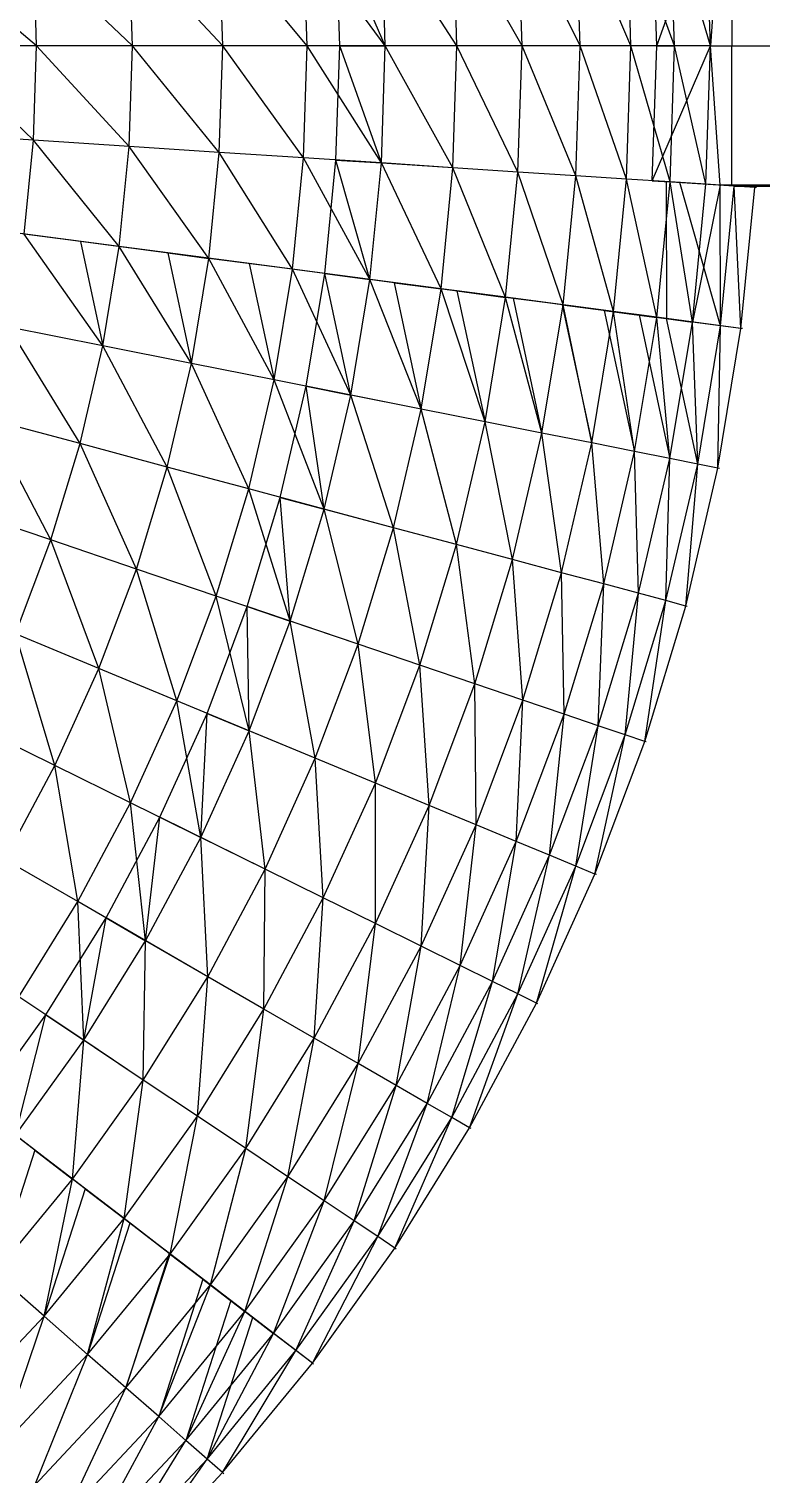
# Model space of a CAD drawing. Extents: x -1560 to 4680, y -1560 to 1560.
# Drawn here: x 1032 to 1560, y -1029 to 12 of the extents above; entities that cross this region are included whole.
import ezdxf

# ---------------------------------------------------------------- set-up
doc = ezdxf.new("R2010")
doc.units = 0
doc.header["$MEASUREMENT"] = 0
for name, color, linetype in [('HHST6X6X0.375', 13, 'Continuous'), ('HSST3X3X0.25_A', 150, 'Continuous'), ('L30X30X3', 1, 'Continuous'), ('TRIO25X148_A', 4, 'Continuous'), ('TRIO25X148_B', 6, 'Continuous'), ('TRIO25X148_C', 96, 'Continuous'), ('TRIO25X148_D', 3, 'Continuous'), ('TRIO25X148_F', 52, 'Continuous'), ('TRIO2875X148_A', 140, 'Continuous'), ('TRIO35X148', 30, 'Continuous'), ('TRIO45X148', 5, 'Continuous')]:
    doc.layers.add(name, color=color, linetype=linetype)

msp = doc.modelspace()

# ---------------------------------------------------------------- linework, layer by layer
at = {"layer": 'HHST6X6X0.375'}
for p, q in [((1556.7, -102, 60), (1555.5, -102, 68.9)), ((1546.7, -203.6, 60), (1545.5, -203.5, 68.9)), ((1530, -304.3, 60), (1528.9, -304.1, 68.9)), ((1506.8, -403.8, 60), (1505.8, -403.5, 68.9)), ((1477.2, -501.4, 60), (1476.2, -501.1, 68.9)), ((1441.3, -597, 60), (1440.2, -596.6, 68.9)), ((1399.1, -690, 60), (1398.1, -689.5, 68.9)), ((1351, -780, 60), (1350, -779.4, 68.9)), ((1297.1, -866.7, 60), (1296.2, -866.1, 68.9)), ((1237.6, -949.7, 60), (1236.7, -949, 68.9)), ((1172.9, -1028.6, 60), (1172, -1027.8, 68.9))]:
    msp.add_line(p, q, dxfattribs=at)
at = {"layer": 'HSST3X3X0.25_A'}
for p, q in [((1538.8, 100.3, 208.3), (1538.8, 0, 254.5)), ((1523.6, 0, 254.5), (1538.8, 0, 254.5)), ((1538.8, -100.3, 208.3), (1538.8, 0, 254.5)), ((1538.8, 0, 254.5), (1581.2, 0, 254.5)), ((1538.8, -100.3, 208.3), (1530.5, -100.3, 208.3)), ((1581.2, -100.3, 208.3), (1538.8, -100.3, 208.3)), ((1540.7, -101, 162.2), (1579.3, -101, 162.2))]:
    msp.add_line(p, q, dxfattribs=at)
at = {"layer": 'L30X30X3'}
for p, q in [((1523.6, 0, 254.5), (1484.8, 0, 244.6)), ((1256.4, 0, 744.4), (1289.2, 0, 767.3)), ((1253.7, -82.2, 744.4), (1286.5, -84.3, 767.3)), ((1520.3, -99.6, 254.5), (1481.6, -97.1, 244.6)), ((1530.5, -100.3, 208.3), (1491.5, -97.8, 199.7)), ((1540.7, -101, 162.2), (1501.5, -98.4, 154.7)), ((1097.6, -144.5, 984), (1069.7, -140.8, 955.6)), ((1132.5, -149.1, 888.8), (1162.1, -153, 915.4)), ((1222.3, -160.9, 843.1), (1191.2, -156.8, 818.3)), ((1245.7, -164, 744.4), (1278.2, -168.3, 767.3)), ((1295.6, -170.6, 667.4), (1329.4, -175, 688.2)), ((1340.9, -176.5, 587.4), (1375.9, -181.1, 606.2)), ((1417.3, -186.6, 521.5), (1381.3, -181.8, 504.8)), ((1416.7, -186.5, 420), (1453.7, -191.4, 434.4)), ((1447, -190.5, 333.2), (1484.8, -195.5, 345.3)), ((1472.1, -193.8, 244.6), (1510.5, -198.9, 254.5)), ((1530.8, -201.5, 162.2), (1491.8, -196.4, 154.7)), ((1232.3, -245.1, 744.4), (1264.5, -251.5, 767.3)), ((1213.6, -325.2, 744.4), (1245.3, -333.7, 767.3)), ((1189.7, -403.9, 744.4), (1220.8, -414.4, 767.3)), ((1160.8, -480.8, 744.4), (1191.1, -493.4, 767.3)), ((1126.8, -555.7, 744.4), (1156.3, -570.2, 767.3)), ((1088.1, -628.2, 744.4), (1116.5, -644.6, 767.3)), ((1044.7, -698, 744.4), (1072, -716.3, 767.3)), ((1036.7, -795.5, 667.4), (1063.8, -816.3, 688.2)), ((1073, -823.3, 587.4), (1101, -844.8, 606.2)), ((1134.2, -870.3, 521.5), (1105.3, -848.1, 504.8)), ((1133.6, -869.9, 420), (1163.2, -892.6, 434.4)), ((1157.9, -888.5, 333.2), (1188.1, -911.7, 345.3)), ((1178, -903.9, 244.6), (1208.7, -927.5, 254.5)), ((1224.9, -939.9, 162.2), (1193.8, -916, 154.7))]:
    msp.add_line(p, q, dxfattribs=at)
at = {"layer": 'TRIO25X148_A'}
for p, q in [((1172.1, 0, 915.4), (1107.1, 0, 984)), ((1232.9, 0, 843.1), (1172.1, 0, 915.4)), ((1289.2, 0, 767.3), (1232.9, 0, 843.1)), ((1387.8, 0, 606.2), (1340.9, 0, 688.2)), ((1429.6, 0, 521.5), (1387.8, 0, 606.2)), ((1038, 0, 1048.5), (965.2, 0, 1108.7)), ((1107.1, 0, 984), (1038, 0, 1048.5)), ((1340.9, 0, 688.2), (1289.2, 0, 767.3)), ((1466.2, 0, 434.4), (1429.6, 0, 521.5)), ((1497.6, 0, 345.3), (1466.2, 0, 434.4)), ((1035.8, -67.9, 1048.5), (963.2, -63.1, 1108.7)), ((1104.7, -72.4, 984), (1035.8, -67.9, 1048.5)), ((1169.6, -76.7, 915.4), (1104.7, -72.4, 984)), ((1230.2, -80.6, 843.1), (1169.6, -76.7, 915.4)), ((1286.5, -84.3, 767.3), (1230.2, -80.6, 843.1)), ((1338, -87.7, 688.2), (1286.5, -84.3, 767.3)), ((1384.8, -90.8, 606.2), (1338, -87.7, 688.2)), ((1426.5, -93.5, 521.5), (1384.8, -90.8, 606.2)), ((1463.1, -95.9, 434.4), (1426.5, -93.5, 521.5)), ((1494.4, -97.9, 345.3), (1463.1, -95.9, 434.4)), ((1097.6, -144.5, 984), (1029.1, -135.5, 1048.5)), ((1162.1, -153, 915.4), (1097.6, -144.5, 984)), ((1222.3, -160.9, 843.1), (1162.1, -153, 915.4)), ((1278.2, -168.3, 767.3), (1222.3, -160.9, 843.1)), ((1329.4, -175, 688.2), (1278.2, -168.3, 767.3)), ((1375.9, -181.1, 606.2), (1329.4, -175, 688.2)), ((1417.3, -186.6, 521.5), (1375.9, -181.1, 606.2)), ((1453.7, -191.4, 434.4), (1417.3, -186.6, 521.5)), ((1484.8, -195.5, 345.3), (1453.7, -191.4, 434.4)), ((1085.8, -216, 984), (1018.1, -202.5, 1048.5)), ((1149.6, -228.7, 915.4), (1085.8, -216, 984)), ((1209.2, -240.5, 843.1), (1149.6, -228.7, 915.4)), ((1264.5, -251.5, 767.3), (1209.2, -240.5, 843.1)), ((1315.1, -261.6, 688.2), (1264.5, -251.5, 767.3)), ((1069.3, -286.5, 984), (1002.7, -268.7, 1048.5)), ((1361.1, -270.7, 606.2), (1315.1, -261.6, 688.2)), ((1402.1, -278.9, 521.5), (1361.1, -270.7, 606.2)), ((1438.1, -286, 434.4), (1402.1, -278.9, 521.5)), ((1132.1, -303.4, 915.4), (1069.3, -286.5, 984)), ((1468.8, -292.2, 345.3), (1438.1, -286, 434.4)), ((1190.9, -319.1, 843.1), (1132.1, -303.4, 915.4)), ((1245.3, -333.7, 767.3), (1190.9, -319.1, 843.1)), ((1048.3, -355.8, 984), (982.9, -333.7, 1048.5)), ((1295.2, -347.1, 688.2), (1245.3, -333.7, 767.3)), ((1340.5, -359.2, 606.2), (1295.2, -347.1, 688.2)), ((1109.9, -376.8, 915.4), (1048.3, -355.8, 984)), ((1380.9, -370, 521.5), (1340.5, -359.2, 606.2)), ((1416.3, -379.5, 434.4), (1380.9, -370, 521.5)), ((1167.5, -396.3, 843.1), (1109.9, -376.8, 915.4)), ((1446.6, -387.6, 345.3), (1416.3, -379.5, 434.4)), ((1220.8, -414.4, 767.3), (1167.5, -396.3, 843.1)), ((1269.7, -431, 688.2), (1220.8, -414.4, 767.3)), ((1082.9, -448.5, 915.4), (1022.8, -423.6, 984)), ((1314.1, -446.1, 606.2), (1269.7, -431, 688.2)), ((1353.7, -459.5, 521.5), (1314.1, -446.1, 606.2)), ((1139, -471.8, 843.1), (1082.9, -448.5, 915.4)), ((1388.4, -471.3, 434.4), (1353.7, -459.5, 521.5)), ((1191.1, -493.4, 767.3), (1139, -471.8, 843.1)), ((1418.1, -481.4, 345.3), (1388.4, -471.3, 434.4)), ((1051.2, -518.4, 915.4), (992.9, -489.6, 984)), ((1238.8, -513.1, 688.2), (1191.1, -493.4, 767.3)), ((1105.7, -545.3, 843.1), (1051.2, -518.4, 915.4)), ((1282.1, -531.1, 606.2), (1238.8, -513.1, 688.2)), ((1320.8, -547.1, 521.5), (1282.1, -531.1, 606.2)), ((1156.3, -570.2, 767.3), (1105.7, -545.3, 843.1)), ((1354.6, -561.1, 434.4), (1320.8, -547.1, 521.5)), ((1383.6, -573.1, 345.3), (1354.6, -561.1, 434.4)), ((1202.6, -593.1, 688.2), (1156.3, -570.2, 767.3)), ((1067.7, -616.4, 843.1), (1015.1, -586, 915.4)), ((1244.6, -613.8, 606.2), (1202.6, -593.1, 688.2)), ((1282.1, -632.3, 521.5), (1244.6, -613.8, 606.2)), ((1116.5, -644.6, 767.3), (1067.7, -616.4, 843.1)), ((1315, -648.5, 434.4), (1282.1, -632.3, 521.5)), ((1161.3, -670.5, 688.2), (1116.5, -644.6, 767.3)), ((1343.2, -662.4, 345.3), (1315, -648.5, 434.4)), ((1201.8, -693.9, 606.2), (1161.3, -670.5, 688.2)), ((1072, -716.3, 767.3), (1025.1, -685, 843.1)), ((1238.1, -714.8, 521.5), (1201.8, -693.9, 606.2)), ((1114.9, -745, 688.2), (1072, -716.3, 767.3)), ((1269.8, -733.1, 434.4), (1238.1, -714.8, 521.5)), ((1297, -748.8, 345.3), (1269.8, -733.1, 434.4)), ((1153.9, -771, 606.2), (1114.9, -745, 688.2)), ((1188.7, -794.2, 521.5), (1153.9, -771, 606.2)), ((1063.8, -816.3, 688.2), (1022.8, -784.8, 767.3)), ((1219.1, -814.6, 434.4), (1188.7, -794.2, 521.5)), ((1101, -844.8, 606.2), (1063.8, -816.3, 688.2)), ((1245.2, -832, 345.3), (1219.1, -814.6, 434.4)), ((1134.2, -870.3, 521.5), (1101, -844.8, 606.2)), ((1163.2, -892.6, 434.4), (1134.2, -870.3, 521.5)), ((1043.4, -915, 606.2), (1008.2, -884.1, 688.2)), ((1188.1, -911.7, 345.3), (1163.2, -892.6, 434.4)), ((1074.8, -942.6, 521.5), (1043.4, -915, 606.2)), ((1102.4, -966.8, 434.4), (1074.8, -942.6, 521.5)), ((1126, -987.4, 345.3), (1102.4, -966.8, 434.4))]:
    msp.add_line(p, q, dxfattribs=at)
at = {"layer": 'TRIO25X148_B'}
for p, q in [((1484.8, 0, 244.6), (1520.3, 99.6, 254.5)), ((1289.2, 0, 767.3), (1253.7, 82.2, 744.4)), ((1481.6, -97.1, 244.6), (1523.6, 0, 254.5)), ((1286.5, -84.3, 767.3), (1256.4, 0, 744.4)), ((1340.9, 0, 688.2), (1256.4, 0, 744.4)), ((1484.8, 0, 244.6), (1497.6, 0, 345.3)), ((1278.2, -168.3, 767.3), (1253.7, -82.2, 744.4)), ((1338, -87.7, 688.2), (1253.7, -82.2, 744.4)), ((1530.5, -100.3, 208.3), (1481.6, -97.1, 244.6)), ((1540.7, -101, 162.2), (1491.5, -97.8, 199.7)), ((1491.5, -97.8, 199.7), (1491.8, -196.4, 154.7)), ((1530.8, -201.5, 162.2), (1501.5, -98.4, 154.7)), ((1097.6, -144.5, 984), (1003, -132, 1018.4)), ((1162.1, -153, 915.4), (1069.7, -140.8, 955.6)), ((1069.7, -140.8, 955.6), (1085.8, -216, 984)), ((1222.3, -160.9, 843.1), (1132.5, -149.1, 888.8)), ((1132.5, -149.1, 888.8), (1149.6, -228.7, 915.4)), ((1278.2, -168.3, 767.3), (1191.2, -156.8, 818.3)), ((1191.2, -156.8, 818.3), (1209.2, -240.5, 843.1)), ((1264.5, -251.5, 767.3), (1245.7, -164, 744.4)), ((1329.4, -175, 688.2), (1245.7, -164, 744.4)), ((1375.9, -181.1, 606.2), (1295.6, -170.6, 667.4)), ((1295.6, -170.6, 667.4), (1315.1, -261.6, 688.2)), ((1417.3, -186.6, 521.5), (1340.9, -176.5, 587.4)), ((1340.9, -176.5, 587.4), (1361.1, -270.7, 606.2)), ((1453.7, -191.4, 434.4), (1381.3, -181.8, 504.8)), ((1381.3, -181.8, 504.8), (1402.1, -278.9, 521.5)), ((1484.8, -195.5, 345.3), (1416.7, -186.5, 420)), ((1416.7, -186.5, 420), (1438.1, -286, 434.4)), ((1510.5, -198.9, 254.5), (1447, -190.5, 333.2)), ((1447, -190.5, 333.2), (1468.8, -292.2, 345.3)), ((1530.8, -201.5, 162.2), (1472.1, -193.8, 244.6)), ((1472.1, -193.8, 244.6), (1494.3, -297.2, 254.5)), ((1514.3, -301.2, 162.2), (1491.8, -196.4, 154.7)), ((1245.3, -333.7, 767.3), (1232.3, -245.1, 744.4)), ((1315.1, -261.6, 688.2), (1232.3, -245.1, 744.4)), ((1220.8, -414.4, 767.3), (1213.6, -325.2, 744.4)), ((1295.2, -347.1, 688.2), (1213.6, -325.2, 744.4)), ((1191.1, -493.4, 767.3), (1189.7, -403.9, 744.4)), ((1269.7, -431, 688.2), (1189.7, -403.9, 744.4)), ((1156.3, -570.2, 767.3), (1160.8, -480.8, 744.4)), ((1238.8, -513.1, 688.2), (1160.8, -480.8, 744.4)), ((1116.5, -644.6, 767.3), (1126.8, -555.7, 744.4)), ((1202.6, -593.1, 688.2), (1126.8, -555.7, 744.4)), ((1072, -716.3, 767.3), (1088.1, -628.2, 744.4)), ((1161.3, -670.5, 688.2), (1088.1, -628.2, 744.4)), ((1022.8, -784.8, 767.3), (1044.7, -698, 744.4)), ((1114.9, -745, 688.2), (1044.7, -698, 744.4)), ((1063.8, -816.3, 688.2), (996.8, -764.9, 744.4)), ((1036.7, -795.5, 667.4), (1008.2, -884.1, 688.2)), ((1101, -844.8, 606.2), (1036.7, -795.5, 667.4)), ((1073, -823.3, 587.4), (1043.4, -915, 606.2)), ((1134.2, -870.3, 521.5), (1073, -823.3, 587.4)), ((1105.3, -848.1, 504.8), (1074.8, -942.6, 521.5)), ((1163.2, -892.6, 434.4), (1105.3, -848.1, 504.8)), ((1133.6, -869.9, 420), (1102.4, -966.8, 434.4)), ((1188.1, -911.7, 345.3), (1133.6, -869.9, 420)), ((1157.9, -888.5, 333.2), (1126, -987.4, 345.3)), ((1208.7, -927.5, 254.5), (1157.9, -888.5, 333.2)), ((1178, -903.9, 244.6), (1145.5, -1004.6, 254.5)), ((1224.9, -939.9, 162.2), (1178, -903.9, 244.6)), ((1160.8, -1018, 162.2), (1193.8, -916, 154.7))]:
    msp.add_line(p, q, dxfattribs=at)
at = {"layer": 'TRIO25X148_C'}
for p, q in [((1466.2, 0, 434.4), (1463.1, 95.9, 434.4)), ((1497.6, 0, 345.3), (1494.4, 97.9, 345.3)), ((1523.6, 0, 254.5), (1520.3, 99.6, 254.5)), ((1289.2, 0, 767.3), (1286.5, 84.3, 767.3)), ((1340.9, 0, 688.2), (1338, 87.7, 688.2)), ((1387.8, 0, 606.2), (1384.8, 90.8, 606.2)), ((1429.6, 0, 521.5), (1426.5, 93.5, 521.5)), ((1172.1, 0, 915.4), (1169.6, 76.7, 915.4)), ((1232.9, 0, 843.1), (1230.2, 80.6, 843.1)), ((1038, 0, 1048.5), (1035.8, 67.9, 1048.5)), ((1107.1, 0, 984), (1104.7, 72.4, 984)), ((1169.6, -76.7, 915.4), (1172.1, 0, 915.4)), ((1230.2, -80.6, 843.1), (1232.9, 0, 843.1)), ((1384.8, -90.8, 606.2), (1387.8, 0, 606.2)), ((1520.3, -99.6, 254.5), (1523.6, 0, 254.5)), ((1035.8, -67.9, 1048.5), (1038, 0, 1048.5)), ((1104.7, -72.4, 984), (1107.1, 0, 984)), ((1286.5, -84.3, 767.3), (1289.2, 0, 767.3)), ((1338, -87.7, 688.2), (1340.9, 0, 688.2)), ((1426.5, -93.5, 521.5), (1429.6, 0, 521.5)), ((1463.1, -95.9, 434.4), (1466.2, 0, 434.4)), ((1494.4, -97.9, 345.3), (1497.6, 0, 345.3)), ((1029.1, -135.5, 1048.5), (1035.8, -67.9, 1048.5)), ((1097.6, -144.5, 984), (1104.7, -72.4, 984)), ((1162.1, -153, 915.4), (1169.6, -76.7, 915.4)), ((1222.3, -160.9, 843.1), (1230.2, -80.6, 843.1)), ((1278.2, -168.3, 767.3), (1286.5, -84.3, 767.3)), ((1329.4, -175, 688.2), (1338, -87.7, 688.2)), ((1375.9, -181.1, 606.2), (1384.8, -90.8, 606.2)), ((1417.3, -186.6, 521.5), (1426.5, -93.5, 521.5)), ((1453.7, -191.4, 434.4), (1463.1, -95.9, 434.4)), ((1484.8, -195.5, 345.3), (1494.4, -97.9, 345.3)), ((1510.5, -198.9, 254.5), (1520.3, -99.6, 254.5)), ((1530.8, -201.5, 162.2), (1540.7, -101, 162.2)), ((1545.5, -203.5, 68.9), (1555.5, -102, 68.9)), ((1085.8, -216, 984), (1097.6, -144.5, 984)), ((1149.6, -228.7, 915.4), (1162.1, -153, 915.4)), ((1209.2, -240.5, 843.1), (1222.3, -160.9, 843.1)), ((1264.5, -251.5, 767.3), (1278.2, -168.3, 767.3)), ((1315.1, -261.6, 688.2), (1329.4, -175, 688.2)), ((1361.1, -270.7, 606.2), (1375.9, -181.1, 606.2)), ((1402.1, -278.9, 521.5), (1417.3, -186.6, 521.5)), ((1438.1, -286, 434.4), (1453.7, -191.4, 434.4)), ((1468.8, -292.2, 345.3), (1484.8, -195.5, 345.3)), ((1494.3, -297.2, 254.5), (1510.5, -198.9, 254.5)), ((1514.3, -301.2, 162.2), (1530.8, -201.5, 162.2)), ((1528.9, -304.1, 68.9), (1545.5, -203.5, 68.9)), ((1069.3, -286.5, 984), (1085.8, -216, 984)), ((1132.1, -303.4, 915.4), (1149.6, -228.7, 915.4)), ((1190.9, -319.1, 843.1), (1209.2, -240.5, 843.1)), ((1245.3, -333.7, 767.3), (1264.5, -251.5, 767.3)), ((1295.2, -347.1, 688.2), (1315.1, -261.6, 688.2)), ((1340.5, -359.2, 606.2), (1361.1, -270.7, 606.2)), ((1380.9, -370, 521.5), (1402.1, -278.9, 521.5)), ((1048.3, -355.8, 984), (1069.3, -286.5, 984)), ((1416.3, -379.5, 434.4), (1438.1, -286, 434.4)), ((1446.6, -387.6, 345.3), (1468.8, -292.2, 345.3)), ((1471.6, -394.3, 254.5), (1494.3, -297.2, 254.5)), ((1491.4, -399.6, 162.2), (1514.3, -301.2, 162.2)), ((1109.9, -376.8, 915.4), (1132.1, -303.4, 915.4)), ((1505.8, -403.5, 68.9), (1528.9, -304.1, 68.9)), ((1167.5, -396.3, 843.1), (1190.9, -319.1, 843.1)), ((1220.8, -414.4, 767.3), (1245.3, -333.7, 767.3)), ((1269.7, -431, 688.2), (1295.2, -347.1, 688.2)), ((1022.8, -423.6, 984), (1048.3, -355.8, 984)), ((1314.1, -446.1, 606.2), (1340.5, -359.2, 606.2)), ((1353.7, -459.5, 521.5), (1380.9, -370, 521.5)), ((1082.9, -448.5, 915.4), (1109.9, -376.8, 915.4)), ((1388.4, -471.3, 434.4), (1416.3, -379.5, 434.4)), ((1418.1, -481.4, 345.3), (1446.6, -387.6, 345.3)), ((1442.7, -489.7, 254.5), (1471.6, -394.3, 254.5)), ((1139, -471.8, 843.1), (1167.5, -396.3, 843.1)), ((1462.1, -496.3, 162.2), (1491.4, -399.6, 162.2)), ((1476.2, -501.1, 68.9), (1505.8, -403.5, 68.9)), ((1191.1, -493.4, 767.3), (1220.8, -414.4, 767.3)), ((1238.8, -513.1, 688.2), (1269.7, -431, 688.2)), ((1282.1, -531.1, 606.2), (1314.1, -446.1, 606.2)), ((1051.2, -518.4, 915.4), (1082.9, -448.5, 915.4)), ((1320.8, -547.1, 521.5), (1353.7, -459.5, 521.5)), ((1105.7, -545.3, 843.1), (1139, -471.8, 843.1)), ((1354.6, -561.1, 434.4), (1388.4, -471.3, 434.4)), ((1383.6, -573.1, 345.3), (1418.1, -481.4, 345.3)), ((1156.3, -570.2, 767.3), (1191.1, -493.4, 767.3)), ((1407.6, -583, 254.5), (1442.7, -489.7, 254.5)), ((1426.5, -590.9, 162.2), (1462.1, -496.3, 162.2)), ((1440.2, -596.6, 68.9), (1476.2, -501.1, 68.9)), ((1015.1, -586, 915.4), (1051.2, -518.4, 915.4)), ((1202.6, -593.1, 688.2), (1238.8, -513.1, 688.2)), ((1244.6, -613.8, 606.2), (1282.1, -531.1, 606.2)), ((1067.7, -616.4, 843.1), (1105.7, -545.3, 843.1)), ((1282.1, -632.3, 521.5), (1320.8, -547.1, 521.5)), ((1315, -648.5, 434.4), (1354.6, -561.1, 434.4)), ((1116.5, -644.6, 767.3), (1156.3, -570.2, 767.3)), ((1343.2, -662.4, 345.3), (1383.6, -573.1, 345.3)), ((1366.4, -673.9, 254.5), (1407.6, -583, 254.5)), ((1161.3, -670.5, 688.2), (1202.6, -593.1, 688.2)), ((1384.8, -682.9, 162.2), (1426.5, -590.9, 162.2)), ((1398.1, -689.5, 68.9), (1440.2, -596.6, 68.9)), ((1201.8, -693.9, 606.2), (1244.6, -613.8, 606.2)), ((1025.1, -685, 843.1), (1067.7, -616.4, 843.1)), ((1238.1, -714.8, 521.5), (1282.1, -632.3, 521.5)), ((1072, -716.3, 767.3), (1116.5, -644.6, 767.3)), ((1269.8, -733.1, 434.4), (1315, -648.5, 434.4)), ((1297, -748.8, 345.3), (1343.2, -662.4, 345.3)), ((1114.9, -745, 688.2), (1161.3, -670.5, 688.2)), ((1319.4, -761.8, 254.5), (1366.4, -673.9, 254.5)), ((1337.2, -772, 162.2), (1384.8, -682.9, 162.2)), ((1153.9, -771, 606.2), (1201.8, -693.9, 606.2)), ((1350, -779.4, 68.9), (1398.1, -689.5, 68.9)), ((1022.8, -784.8, 767.3), (1072, -716.3, 767.3)), ((1188.7, -794.2, 521.5), (1238.1, -714.8, 521.5)), ((1219.1, -814.6, 434.4), (1269.8, -733.1, 434.4)), ((1063.8, -816.3, 688.2), (1114.9, -745, 688.2)), ((1245.2, -832, 345.3), (1297, -748.8, 345.3)), ((1266.8, -846.4, 254.5), (1319.4, -761.8, 254.5)), ((1101, -844.8, 606.2), (1153.9, -771, 606.2)), ((1283.8, -857.8, 162.2), (1337.2, -772, 162.2)), ((1296.2, -866.1, 68.9), (1350, -779.4, 68.9)), ((1134.2, -870.3, 521.5), (1188.7, -794.2, 521.5)), ((1008.2, -884.1, 688.2), (1063.8, -816.3, 688.2)), ((1163.2, -892.6, 434.4), (1219.1, -814.6, 434.4)), ((1188.1, -911.7, 345.3), (1245.2, -832, 345.3)), ((1043.4, -915, 606.2), (1101, -844.8, 606.2)), ((1208.7, -927.5, 254.5), (1266.8, -846.4, 254.5)), ((1224.9, -939.9, 162.2), (1283.8, -857.8, 162.2)), ((1074.8, -942.6, 521.5), (1134.2, -870.3, 521.5)), ((1236.7, -949, 68.9), (1296.2, -866.1, 68.9)), ((1102.4, -966.8, 434.4), (1163.2, -892.6, 434.4)), ((981.3, -981.3, 606.2), (1043.4, -915, 606.2)), ((1126, -987.4, 345.3), (1188.1, -911.7, 345.3)), ((1145.5, -1004.6, 254.5), (1208.7, -927.5, 254.5)), ((1010.9, -1010.9, 521.5), (1074.8, -942.6, 521.5)), ((1160.8, -1018, 162.2), (1224.9, -939.9, 162.2)), ((1172, -1027.8, 68.9), (1236.7, -949, 68.9)), ((1036.8, -1036.8, 434.4), (1102.4, -966.8, 434.4)), ((1059, -1059, 345.3), (1126, -987.4, 345.3)), ((1077.3, -1077.3, 254.5), (1145.5, -1004.6, 254.5)), ((1091.8, -1091.8, 162.2), (1160.8, -1018, 162.2)), ((1102.3, -1102.3, 68.9), (1172, -1027.8, 68.9))]:
    msp.add_line(p, q, dxfattribs=at)
at = {"layer": 'TRIO25X148_D'}
for p, q in [((1497.6, 0, 345.3), (1463.1, 95.9, 434.4)), ((1530.5, 100.3, 208.3), (1523.6, 0, 254.5)), ((1340.9, 0, 688.2), (1286.5, 84.3, 767.3)), ((1387.8, 0, 606.2), (1338, 87.7, 688.2)), ((1429.6, 0, 521.5), (1384.8, 90.8, 606.2)), ((1466.2, 0, 434.4), (1426.5, 93.5, 521.5)), ((1232.9, 0, 843.1), (1169.6, 76.7, 915.4)), ((1289.2, 0, 767.3), (1230.2, 80.6, 843.1)), ((1038, 0, 1048.5), (963.2, 63.1, 1108.7)), ((1107.1, 0, 984), (1035.8, 67.9, 1048.5)), ((1172.1, 0, 915.4), (1104.7, 72.4, 984)), ((1230.2, -80.6, 843.1), (1172.1, 0, 915.4)), ((1286.5, -84.3, 767.3), (1232.9, 0, 843.1)), ((1426.5, -93.5, 521.5), (1387.8, 0, 606.2)), ((1530.5, -100.3, 208.3), (1523.6, 0, 254.5)), ((1035.8, -67.9, 1048.5), (965.2, 0, 1108.7)), ((1104.7, -72.4, 984), (1038, 0, 1048.5)), ((1169.6, -76.7, 915.4), (1107.1, 0, 984)), ((1338, -87.7, 688.2), (1289.2, 0, 767.3)), ((1384.8, -90.8, 606.2), (1340.9, 0, 688.2)), ((1463.1, -95.9, 434.4), (1429.6, 0, 521.5)), ((1494.4, -97.9, 345.3), (1466.2, 0, 434.4)), ((1097.6, -144.5, 984), (1035.8, -67.9, 1048.5)), ((1162.1, -153, 915.4), (1104.7, -72.4, 984)), ((1222.3, -160.9, 843.1), (1169.6, -76.7, 915.4)), ((1278.2, -168.3, 767.3), (1230.2, -80.6, 843.1)), ((1329.4, -175, 688.2), (1286.5, -84.3, 767.3)), ((1375.9, -181.1, 606.2), (1338, -87.7, 688.2)), ((1417.3, -186.6, 521.5), (1384.8, -90.8, 606.2)), ((1453.7, -191.4, 434.4), (1426.5, -93.5, 521.5)), ((1484.8, -195.5, 345.3), (1463.1, -95.9, 434.4)), ((1085.8, -216, 984), (1029.1, -135.5, 1048.5)), ((1149.6, -228.7, 915.4), (1097.6, -144.5, 984)), ((1209.2, -240.5, 843.1), (1162.1, -153, 915.4)), ((1264.5, -251.5, 767.3), (1222.3, -160.9, 843.1)), ((1315.1, -261.6, 688.2), (1278.2, -168.3, 767.3)), ((1361.1, -270.7, 606.2), (1329.4, -175, 688.2)), ((1402.1, -278.9, 521.5), (1375.9, -181.1, 606.2)), ((1438.1, -286, 434.4), (1417.3, -186.6, 521.5)), ((1468.8, -292.2, 345.3), (1453.7, -191.4, 434.4)), ((1494.3, -297.2, 254.5), (1484.8, -195.5, 345.3)), ((1069.3, -286.5, 984), (1018.1, -202.5, 1048.5)), ((1132.1, -303.4, 915.4), (1085.8, -216, 984)), ((1190.9, -319.1, 843.1), (1149.6, -228.7, 915.4)), ((1245.3, -333.7, 767.3), (1209.2, -240.5, 843.1)), ((1295.2, -347.1, 688.2), (1264.5, -251.5, 767.3)), ((1048.3, -355.8, 984), (1002.7, -268.7, 1048.5)), ((1340.5, -359.2, 606.2), (1315.1, -261.6, 688.2)), ((1380.9, -370, 521.5), (1361.1, -270.7, 606.2)), ((1416.3, -379.5, 434.4), (1402.1, -278.9, 521.5)), ((1109.9, -376.8, 915.4), (1069.3, -286.5, 984)), ((1446.6, -387.6, 345.3), (1438.1, -286, 434.4)), ((1471.6, -394.3, 254.5), (1468.8, -292.2, 345.3)), ((1167.5, -396.3, 843.1), (1132.1, -303.4, 915.4)), ((1220.8, -414.4, 767.3), (1190.9, -319.1, 843.1)), ((1269.7, -431, 688.2), (1245.3, -333.7, 767.3)), ((1314.1, -446.1, 606.2), (1295.2, -347.1, 688.2)), ((1082.9, -448.5, 915.4), (1048.3, -355.8, 984)), ((1353.7, -459.5, 521.5), (1340.5, -359.2, 606.2)), ((1388.4, -471.3, 434.4), (1380.9, -370, 521.5)), ((1139, -471.8, 843.1), (1109.9, -376.8, 915.4)), ((1418.1, -481.4, 345.3), (1416.3, -379.5, 434.4)), ((1442.7, -489.7, 254.5), (1446.6, -387.6, 345.3)), ((1191.1, -493.4, 767.3), (1167.5, -396.3, 843.1)), ((1238.8, -513.1, 688.2), (1220.8, -414.4, 767.3)), ((1051.2, -518.4, 915.4), (1022.8, -423.6, 984)), ((1282.1, -531.1, 606.2), (1269.7, -431, 688.2)), ((1320.8, -547.1, 521.5), (1314.1, -446.1, 606.2)), ((1105.7, -545.3, 843.1), (1082.9, -448.5, 915.4)), ((1354.6, -561.1, 434.4), (1353.7, -459.5, 521.5)), ((1156.3, -570.2, 767.3), (1139, -471.8, 843.1)), ((1383.6, -573.1, 345.3), (1388.4, -471.3, 434.4)), ((1407.6, -583, 254.5), (1418.1, -481.4, 345.3)), ((1202.6, -593.1, 688.2), (1191.1, -493.4, 767.3)), ((1067.7, -616.4, 843.1), (1051.2, -518.4, 915.4)), ((1244.6, -613.8, 606.2), (1238.8, -513.1, 688.2)), ((1282.1, -632.3, 521.5), (1282.1, -531.1, 606.2)), ((1116.5, -644.6, 767.3), (1105.7, -545.3, 843.1)), ((1315, -648.5, 434.4), (1320.8, -547.1, 521.5)), ((1343.2, -662.4, 345.3), (1354.6, -561.1, 434.4)), ((1161.3, -670.5, 688.2), (1156.3, -570.2, 767.3)), ((1366.4, -673.9, 254.5), (1383.6, -573.1, 345.3)), ((1201.8, -693.9, 606.2), (1202.6, -593.1, 688.2)), ((1238.1, -714.8, 521.5), (1244.6, -613.8, 606.2)), ((1072, -716.3, 767.3), (1067.7, -616.4, 843.1)), ((1269.8, -733.1, 434.4), (1282.1, -632.3, 521.5)), ((1114.9, -745, 688.2), (1116.5, -644.6, 767.3)), ((1297, -748.8, 345.3), (1315, -648.5, 434.4)), ((1319.4, -761.8, 254.5), (1343.2, -662.4, 345.3)), ((1153.9, -771, 606.2), (1161.3, -670.5, 688.2)), ((1188.7, -794.2, 521.5), (1201.8, -693.9, 606.2)), ((1063.8, -816.3, 688.2), (1072, -716.3, 767.3)), ((1219.1, -814.6, 434.4), (1238.1, -714.8, 521.5)), ((1245.2, -832, 345.3), (1269.8, -733.1, 434.4)), ((1101, -844.8, 606.2), (1114.9, -745, 688.2)), ((1266.8, -846.4, 254.5), (1297, -748.8, 345.3)), ((1134.2, -870.3, 521.5), (1153.9, -771, 606.2)), ((1163.2, -892.6, 434.4), (1188.7, -794.2, 521.5)), ((1043.4, -915, 606.2), (1063.8, -816.3, 688.2)), ((1188.1, -911.7, 345.3), (1219.1, -814.6, 434.4)), ((1208.7, -927.5, 254.5), (1245.2, -832, 345.3)), ((1074.8, -942.6, 521.5), (1101, -844.8, 606.2)), ((1102.4, -966.8, 434.4), (1134.2, -870.3, 521.5)), ((1126, -987.4, 345.3), (1163.2, -892.6, 434.4)), ((1010.9, -1010.9, 521.5), (1043.4, -915, 606.2)), ((1145.5, -1004.6, 254.5), (1188.1, -911.7, 345.3)), ((1036.8, -1036.8, 434.4), (1074.8, -942.6, 521.5)), ((1059, -1059, 345.3), (1102.4, -966.8, 434.4)), ((1077.3, -1077.3, 254.5), (1126, -987.4, 345.3))]:
    msp.add_line(p, q, dxfattribs=at)
at = {"layer": 'TRIO25X148_F'}
for p, q in [((1484.8, 0, 244.6), (1481.6, 97.1, 244.6)), ((1256.4, 0, 744.4), (1253.7, 82.2, 744.4)), ((1253.7, -82.2, 744.4), (1256.4, 0, 744.4)), ((1481.6, -97.1, 244.6), (1484.8, 0, 244.6)), ((1245.7, -164, 744.4), (1253.7, -82.2, 744.4)), ((1491.5, -97.8, 199.7), (1481.6, -97.1, 244.6)), ((1481.6, -97.1, 244.6), (1494.4, -97.9, 345.3)), ((1501.5, -98.4, 154.7), (1491.5, -97.8, 199.7)), ((1555.5, -102, 68.9), (1501.5, -98.4, 154.7)), ((1069.7, -140.8, 955.6), (1003, -132, 1018.4)), ((1132.5, -149.1, 888.8), (1069.7, -140.8, 955.6)), ((1191.2, -156.8, 818.3), (1132.5, -149.1, 888.8)), ((1245.7, -164, 744.4), (1191.2, -156.8, 818.3)), ((1232.3, -245.1, 744.4), (1245.7, -164, 744.4)), ((1295.6, -170.6, 667.4), (1245.7, -164, 744.4)), ((1340.9, -176.5, 587.4), (1295.6, -170.6, 667.4)), ((1213.6, -325.2, 744.4), (1232.3, -245.1, 744.4)), ((1189.7, -403.9, 744.4), (1213.6, -325.2, 744.4)), ((1160.8, -480.8, 744.4), (1189.7, -403.9, 744.4)), ((1126.8, -555.7, 744.4), (1160.8, -480.8, 744.4)), ((1088.1, -628.2, 744.4), (1126.8, -555.7, 744.4)), ((1044.7, -698, 744.4), (1088.1, -628.2, 744.4)), ((996.8, -764.9, 744.4), (1044.7, -698, 744.4)), ((1036.7, -795.5, 667.4), (996.8, -764.9, 744.4)), ((1073, -823.3, 587.4), (1036.7, -795.5, 667.4))]:
    msp.add_line(p, q, dxfattribs=at)
at = {"layer": 'TRIO2875X148_A'}
for p, q in [((1523.6, 0, 254.5), (1497.6, 0, 345.3)), ((1520.3, -99.6, 254.5), (1494.4, -97.9, 345.3)), ((1381.3, -181.8, 504.8), (1340.9, -176.5, 587.4)), ((1416.7, -186.5, 420), (1381.3, -181.8, 504.8)), ((1447, -190.5, 333.2), (1416.7, -186.5, 420)), ((1472.1, -193.8, 244.6), (1447, -190.5, 333.2)), ((1491.8, -196.4, 154.7), (1472.1, -193.8, 244.6)), ((1510.5, -198.9, 254.5), (1484.8, -195.5, 345.3)), ((1530.8, -201.5, 162.2), (1510.5, -198.9, 254.5)), ((1514.3, -301.2, 162.2), (1510.5, -198.9, 254.5)), ((1528.9, -304.1, 68.9), (1530.8, -201.5, 162.2)), ((1494.3, -297.2, 254.5), (1468.8, -292.2, 345.3)), ((1491.4, -399.6, 162.2), (1494.3, -297.2, 254.5)), ((1514.3, -301.2, 162.2), (1494.3, -297.2, 254.5)), ((1505.8, -403.5, 68.9), (1514.3, -301.2, 162.2)), ((1471.6, -394.3, 254.5), (1446.6, -387.6, 345.3)), ((1462.1, -496.3, 162.2), (1471.6, -394.3, 254.5)), ((1491.4, -399.6, 162.2), (1471.6, -394.3, 254.5)), ((1476.2, -501.1, 68.9), (1491.4, -399.6, 162.2)), ((1442.7, -489.7, 254.5), (1418.1, -481.4, 345.3)), ((1426.5, -590.9, 162.2), (1442.7, -489.7, 254.5)), ((1440.2, -596.6, 68.9), (1462.1, -496.3, 162.2)), ((1462.1, -496.3, 162.2), (1442.7, -489.7, 254.5)), ((1407.6, -583, 254.5), (1383.6, -573.1, 345.3)), ((1384.8, -682.9, 162.2), (1407.6, -583, 254.5)), ((1426.5, -590.9, 162.2), (1407.6, -583, 254.5)), ((1398.1, -689.5, 68.9), (1426.5, -590.9, 162.2)), ((1366.4, -673.9, 254.5), (1343.2, -662.4, 345.3)), ((1337.2, -772, 162.2), (1366.4, -673.9, 254.5)), ((1384.8, -682.9, 162.2), (1366.4, -673.9, 254.5)), ((1350, -779.4, 68.9), (1384.8, -682.9, 162.2)), ((1319.4, -761.8, 254.5), (1297, -748.8, 345.3)), ((1283.8, -857.8, 162.2), (1319.4, -761.8, 254.5)), ((1337.2, -772, 162.2), (1319.4, -761.8, 254.5)), ((1296.2, -866.1, 68.9), (1337.2, -772, 162.2)), ((1105.3, -848.1, 504.8), (1073, -823.3, 587.4)), ((1266.8, -846.4, 254.5), (1245.2, -832, 345.3)), ((1133.6, -869.9, 420), (1105.3, -848.1, 504.8)), ((1224.9, -939.9, 162.2), (1266.8, -846.4, 254.5)), ((1283.8, -857.8, 162.2), (1266.8, -846.4, 254.5)), ((1236.7, -949, 68.9), (1283.8, -857.8, 162.2)), ((1157.9, -888.5, 333.2), (1133.6, -869.9, 420)), ((1178, -903.9, 244.6), (1157.9, -888.5, 333.2)), ((1193.8, -916, 154.7), (1178, -903.9, 244.6)), ((1208.7, -927.5, 254.5), (1188.1, -911.7, 345.3)), ((1160.8, -1018, 162.2), (1208.7, -927.5, 254.5)), ((1224.9, -939.9, 162.2), (1208.7, -927.5, 254.5)), ((1172, -1027.8, 68.9), (1224.9, -939.9, 162.2)), ((1145.5, -1004.6, 254.5), (1126, -987.4, 345.3)), ((1091.8, -1091.8, 162.2), (1145.5, -1004.6, 254.5)), ((1160.8, -1018, 162.2), (1145.5, -1004.6, 254.5)), ((1102.3, -1102.3, 68.9), (1160.8, -1018, 162.2))]:
    msp.add_line(p, q, dxfattribs=at)
at = {"layer": 'TRIO35X148'}
for p, q in [((1523.6, 0, 254.5), (1494.4, 97.9, 345.3)), ((1520.3, -99.6, 254.5), (1497.6, 0, 345.3)), ((1510.5, -198.9, 254.5), (1494.4, -97.9, 345.3)), ((1530.5, -100.3, 208.3), (1510.5, -198.9, 254.5)), ((1530.8, -201.5, 162.2), (1530.5, -100.3, 208.3)), ((1545.5, -203.5, 68.9), (1540.7, -101, 162.2)), ((1545.5, -203.5, 68.9), (1491.8, -196.4, 154.7)), ((1236.7, -949, 68.9), (1193.8, -916, 154.7))]:
    msp.add_line(p, q, dxfattribs=at)
at = {"layer": 'TRIO45X148'}
for p, q in [((1530.5, -100.3, 208.3), (1520.3, -99.6, 254.5)), ((1540.7, -101, 162.2), (1530.5, -100.3, 208.3)), ((1555.5, -102, 68.9), (1540.7, -101, 162.2)), ((1545.5, -203.5, 68.9), (1530.8, -201.5, 162.2)), ((1528.9, -304.1, 68.9), (1514.3, -301.2, 162.2)), ((1505.8, -403.5, 68.9), (1491.4, -399.6, 162.2)), ((1476.2, -501.1, 68.9), (1462.1, -496.3, 162.2)), ((1440.2, -596.6, 68.9), (1426.5, -590.9, 162.2)), ((1398.1, -689.5, 68.9), (1384.8, -682.9, 162.2)), ((1350, -779.4, 68.9), (1337.2, -772, 162.2)), ((1296.2, -866.1, 68.9), (1283.8, -857.8, 162.2)), ((1236.7, -949, 68.9), (1224.9, -939.9, 162.2)), ((1172, -1027.8, 68.9), (1160.8, -1018, 162.2))]:
    msp.add_line(p, q, dxfattribs=at)

doc.saveas('drawing.dxf')
